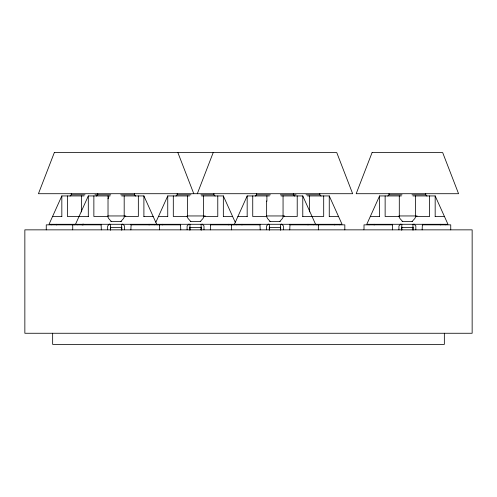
<?xml version="1.0" encoding="UTF-8"?>
<svg xmlns="http://www.w3.org/2000/svg" width="497" height="497" viewBox="0 0 497 497"><rect width="100%" height="100%" fill="white"/><g stroke="black" fill="none" stroke-linecap="round" stroke-linejoin="round"><path stroke-width="0.75" d="M130.873 229.85L131.115 224.29M210.312 229.85L210.554 224.29M289.751 229.85L289.993 224.29M316.446 224.849L316.471 224.29M422.146 229.85L422.388 224.29M197.309 193.712L213.194 152.616M108.048 198.781L108.88 196.769M84.061 195.936L61.827 195.936L49.035 224.29L342.048 224.29L329.256 195.936L307.469 195.936M75.513 224.29L88.304 195.936L110.092 195.936M155.909 222.165L167.744 195.936L189.531 195.936M234.391 224.29L247.177 195.936L269.417 195.936M401.365 195.936L379.578 195.936L366.786 224.29L447.965 224.29L435.173 195.936L412.939 195.936M70.027 196.073L71.276 194.824L85.037 194.824M96.505 196.073L97.754 194.824L97.754 193.712M82.148 224.986L83.117 224.01M109.601 224.01L107.65 225.961L107.65 229.769M175.944 196.073L177.193 194.824L190.954 194.824M189.034 224.01L187.089 225.961L187.089 229.769M255.383 196.073L256.632 194.824L270.393 194.824M268.473 224.01L266.529 225.961L266.529 229.769M387.778 196.073L389.027 194.824L402.023 194.824M400.874 224.01L398.923 225.961L398.923 229.769M120.839 221.513L123.573 218.475L124.517 216.506L138.34 216.506L138.34 195.936M200.272 221.513L203.012 218.475L203.956 216.506L217.779 216.506L217.779 195.936M279.712 221.513L282.451 218.475L283.396 216.506L297.218 216.506L297.218 195.936M412.112 221.513L414.846 218.475L415.79 216.506L429.619 216.506L429.619 195.936M94.977 194.824L110.75 194.824M120.69 194.824L134.451 194.824L135.7 196.073M200.894 194.824L213.89 194.824L215.139 196.073M280.333 194.824L296.106 194.824M306.046 194.824L319.807 194.824L321.056 196.073M411.963 194.824L425.724 194.824L426.973 196.073M121.666 195.936L143.9 195.936L156.692 224.29M201.552 195.936L223.339 195.936L235.174 222.165M280.991 195.936L302.779 195.936L315.57 224.29M107.675 215.953L125.834 215.953M187.114 215.953L205.273 215.953M266.554 215.953L284.706 215.953M398.948 215.953L417.107 215.953M52.545 216.506L61.827 216.506M88.304 216.506L67.381 216.506L67.381 195.936M143.9 216.506L153.182 216.506M158.462 216.506L167.744 216.506M223.339 216.506L232.621 216.506M237.901 216.506L247.177 216.506M266.895 216.506L252.737 216.506L252.737 195.936M302.779 216.506L323.696 216.506L323.696 195.936M329.256 216.506L338.538 216.506M370.296 216.506L379.578 216.506M435.173 216.506L444.455 216.506M110.819 221.513L121.386 221.513M190.258 221.513L200.825 221.513M269.697 221.513L280.258 221.513M402.092 221.513L412.659 221.513M101.115 224.849L46.258 224.849L46.258 229.85M131.09 224.849L180.554 224.849M210.529 224.849L259.993 224.849M289.968 224.849L344.825 224.849L344.825 229.85M392.388 224.849L364.009 224.849L364.009 229.85L472.15 229.85L472.15 333.263L24.85 333.263L24.85 229.85L72.587 229.85M422.363 224.849L450.742 224.849L450.742 229.85M110.545 227.626L121.666 227.626M189.978 227.626L201.099 227.626M269.417 227.626L280.538 227.626M401.818 227.626L412.939 227.626M159.643 229.85L318.347 229.85L318.347 224.849M318.49 229.85L363.761 229.85M402.645 221.513L399.905 218.475L398.961 216.506M270.244 221.513L267.51 218.475L266.56 216.506M190.805 221.513L188.071 218.475L187.127 216.506M111.371 221.513L108.632 218.475L107.687 216.506M413.883 224.01L415.827 225.961L415.827 229.769M294.578 196.073L293.329 194.824L293.329 193.712M281.482 224.01L283.433 225.961L283.433 229.769M202.049 224.01L203.994 225.961L203.994 229.769M122.61 224.01L124.554 225.961L124.554 229.769M177.889 152.616L193.774 193.712M392.363 224.29L392.605 229.85M259.968 224.29L260.211 229.85M180.529 224.29L180.771 229.85M101.09 224.29L101.332 229.85M74.612 224.29L74.637 224.849M445.741 224.29L445.741 224.849M444.349 333.263L444.349 344.384L52.651 344.384L52.651 333.263M440.733 224.29L440.733 224.849M440.18 224.29L440.18 224.849M435.173 195.936L435.173 216.624M425.724 193.712L425.724 194.824M415.461 195.936L415.461 216.506M413.05 227.11L413.05 230.099M412.939 224.296L412.939 229.918M401.818 224.296L401.818 229.918M401.706 227.11L401.706 230.099M399.296 195.936L399.296 216.506L385.138 216.506L385.138 195.936M389.027 193.712L389.027 194.824M379.578 195.936L379.578 216.624M374.57 224.29L374.57 224.849M374.017 224.29L374.017 224.849M369.01 224.29L369.01 224.849M339.824 224.29L339.824 224.849M334.816 224.29L334.816 224.849M334.264 224.29L334.264 224.849M329.256 195.936L329.256 216.624M319.807 193.712L319.807 194.824M313.346 224.29L313.346 224.849M309.538 195.936L309.538 211.933M308.339 224.29L308.339 224.849M307.786 224.29L307.786 224.849M302.779 195.936L302.779 216.624M283.06 195.936L283.06 216.506M280.65 227.11L280.65 230.099M280.538 224.296L280.538 229.918M269.417 224.296L269.417 229.918M269.306 227.11L269.306 230.099M266.895 195.936L266.895 201.266M266.64 200.937L266.64 215.953M256.632 193.712L256.632 194.824M247.177 195.936L247.177 216.624M242.176 224.29L242.176 224.849M241.617 224.29L241.617 224.849M236.615 224.29L236.615 224.849M233.907 224.29L233.907 224.849M231.614 224.849L231.614 229.85M228.9 224.29L228.9 224.849M228.347 224.29L228.347 224.849M223.339 195.936L223.339 216.624M213.89 193.712L213.89 194.824M203.621 195.936L203.621 216.506M201.21 227.11L201.21 230.099M201.099 224.296L201.099 229.918M189.978 224.296L189.978 229.918M189.873 227.11L189.873 230.099M187.462 195.936L187.462 216.506L173.304 216.506L173.304 195.936M177.193 193.712L177.193 194.824M167.744 195.936L167.744 216.624M162.736 224.29L162.736 224.849M162.184 224.29L162.184 224.849M159.469 224.849L159.469 229.85L72.736 229.85L72.736 224.849M157.176 224.29L157.176 224.849M154.468 224.29L154.468 224.849M149.46 224.29L149.46 224.849M148.907 224.29L148.907 224.849M143.9 195.936L143.9 216.624M134.451 193.712L134.451 194.824M124.188 195.936L124.188 216.506M121.771 227.11L121.771 230.099M121.666 224.296L121.666 229.918M110.545 224.296L110.545 229.918M110.433 227.11L110.433 230.099M108.023 195.936L108.023 216.506L93.865 216.506L93.865 195.936M88.304 195.936L88.304 216.624M83.297 224.29L83.297 224.849M82.744 224.29L82.744 224.849M81.539 195.936L81.539 211.933M77.737 224.29L77.737 224.849M71.276 193.712L71.276 194.824M61.827 195.936L61.827 216.624M56.82 224.29L56.82 224.849M56.267 224.29L56.267 224.849M51.259 224.29L51.259 224.849M54.316 152.616L38.431 193.712L352.653 193.712L336.767 152.616L54.316 152.616M372.073 152.616L356.181 193.712L458.569 193.712L442.684 152.616L372.073 152.616"/></g></svg>
